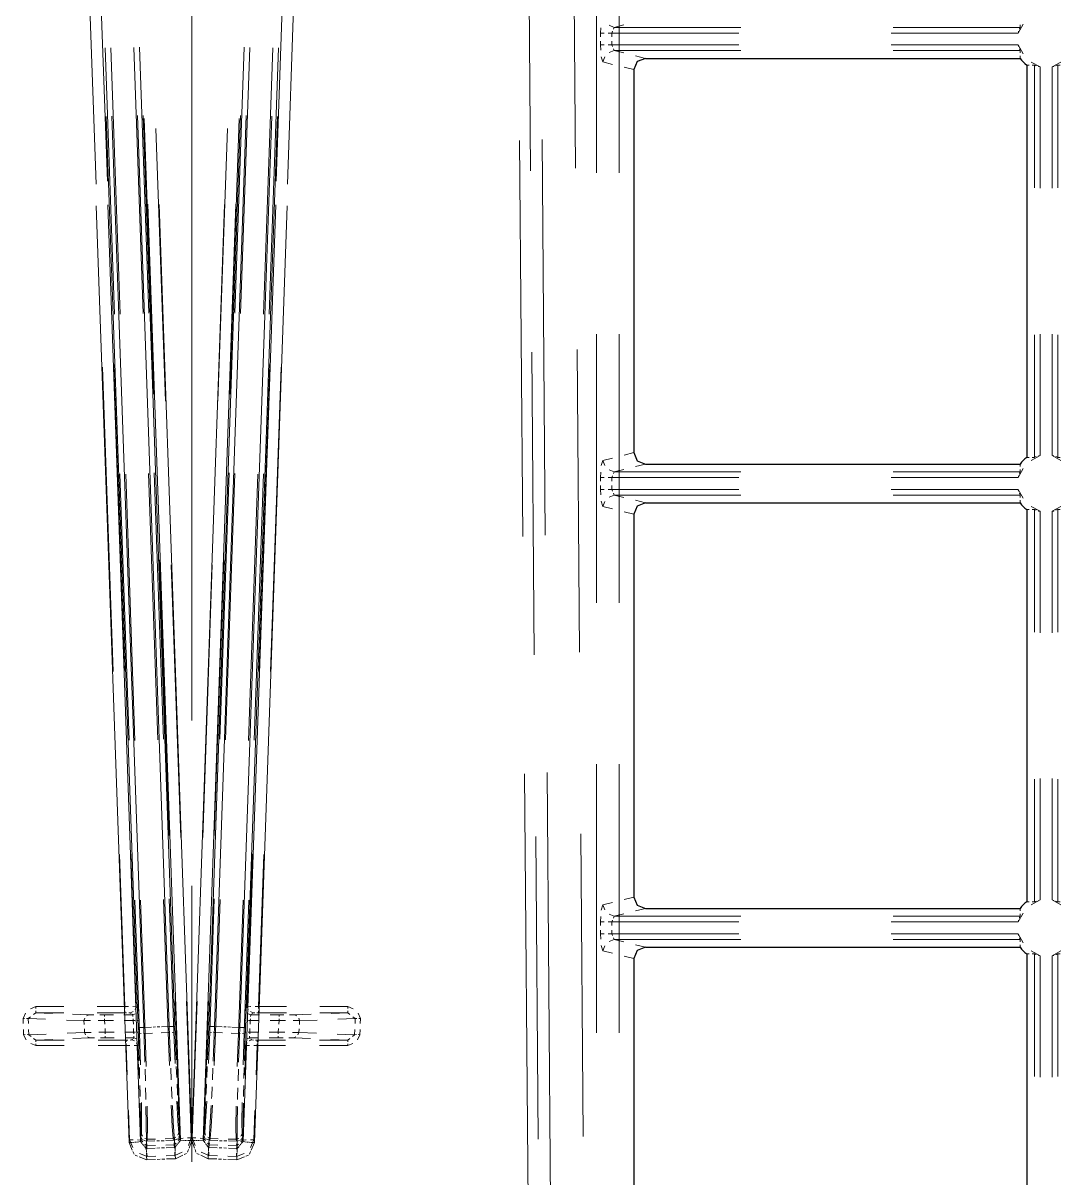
# Model space of a CAD drawing. Header units: millimetres. Extents: x 0 to 1989, y -338 to 950.
# Drawn here: x 546 to 637.1, y 236.6 to 338 of the extents above; entities that cross this region are included whole.
import ezdxf

# ---------------------------------------------------------------- set-up
doc = ezdxf.new("R2010")
doc.units = ezdxf.units.MM
doc.layers.add('DETAIL', color=8, linetype='Continuous')
doc.layers.add('FINE', color=9, linetype='Continuous')

msp = doc.modelspace()

# ---------------------------------------------------------------- linework, layer by layer
at = {"layer": 'DETAIL', "lineweight": 25}
for p, q in [((599.62, 333.89), (599.62, 300.28)), ((634.11, 334.29), (634.11, 299.87)), ((600.63, 299.28), (633.52, 299.28)), ((600.63, 295.88), (633.52, 295.88)), ((634.11, 295.29), (634.11, 260.87)), ((600.63, 256.88), (633.52, 256.88)), ((599.62, 255.89), (599.62, 222.28)), ((634.11, 256.29), (634.11, 221.87)), ((556.31, 240.3), (556.31, 239.83)), ((559.81, 239.95), (559.77, 240.42)), ((561.85, 240.42), (561.81, 239.95)), ((565.31, 239.83), (565.31, 240.3))]:
    msp.add_line(p, q, dxfattribs=at)
for points in [[(600.63, 334.88), (599.92, 334.59), (599.62, 333.89)], [(599.62, 300.28), (599.92, 299.57), (600.63, 299.28)], [(600.63, 295.88), (599.92, 295.59), (599.62, 294.89)], [(599.62, 294.89), (599.62, 261.28), (599.92, 260.57), (600.63, 260.28), (633.52, 260.28)], [(600.63, 256.88), (599.92, 256.59), (599.62, 255.89)]]:
    msp.add_lwpolyline(points, dxfattribs=at)
for points in [[(600.63, 334.88), (633.52, 334.88, 0.073428), (634.11, 334.29)], [(634.11, 299.87, 0.073616), (633.52, 299.28)], [(633.52, 295.88, 0.073428), (634.11, 295.29)], [(634.11, 260.87, 0.073451), (633.52, 260.28)], [(633.52, 256.88, 0.07352), (634.11, 256.29)]]:
    msp.add_lwpolyline(points, format="xyb", dxfattribs=at)
at = {"layer": 'FINE', "lineweight": 9}
for p, q in [((596.35, 324.83), (596.35, 466.29)), ((598.33, 466.29), (598.33, 324.83)), ((560.81, 422.07), (560.81, 276.79)), ((594.29, 351.8), (594.51, 325.25)), ((552.46, 350.94), (553.4, 324.11)), ((568.22, 324.11), (569.16, 350.94)), ((590.55, 325.02), (590.33, 351.58)), ((552.41, 323.83), (551.48, 350.56)), ((570.14, 350.56), (569.21, 323.83)), ((596.69, 337.1), (596.72, 337.57)), ((597.88, 337.6), (597.45, 337.78)), ((597.88, 337.6), (597.82, 337.44)), ((598.74, 337.81), (597.88, 337.6)), ((597.88, 337.6), (609.02, 337.6)), ((622.38, 337.6), (633.52, 337.6)), ((633.36, 337.1), (633.79, 337.88)), ((633.52, 337.81), (633.52, 337.6)), ((597, 337.1), (596.69, 337.1)), ((596.69, 336.78), (596.69, 337.1)), ((597.68, 337.1), (597.37, 337.1)), ((597.74, 337.26), (597.68, 337.1)), ((597.68, 337.1), (597.68, 336.78)), ((608.83, 337.1), (597.68, 337.1)), ((633.36, 337.1), (622.21, 337.1)), ((554.02, 312.43), (553.2, 335.8)), ((553.7, 335.79), (554.52, 312.42)), ((556.53, 312.48), (555.72, 335.84)), ((556.22, 335.87), (557.03, 312.51)), ((564.59, 312.51), (565.4, 335.87)), ((565.9, 335.84), (565.09, 312.48)), ((567.1, 312.42), (567.92, 335.79)), ((568.42, 335.8), (567.61, 312.43)), ((596.69, 336.06), (596.69, 336.39)), ((597, 336.06), (596.69, 336.06)), ((596.72, 335.59), (596.69, 336.06)), ((597.68, 336.06), (597.37, 336.06)), ((597.45, 335.38), (597.88, 335.56)), ((597.68, 336.39), (597.68, 336.06)), ((597.68, 336.06), (597.74, 335.91)), ((597.68, 336.06), (608.83, 336.06)), ((597.82, 335.72), (597.88, 335.56)), ((597.88, 335.56), (598.74, 335.35)), ((609.02, 335.56), (597.88, 335.56)), ((622.21, 336.06), (633.36, 336.06)), ((633.52, 335.56), (622.38, 335.56)), ((633.36, 336.06), (633.4, 335.91)), ((633.79, 335.28), (633.36, 336.06)), ((633.52, 335.35), (633.52, 335.56)), ((596.89, 334.57), (596.75, 335.02)), ((596.89, 334.57), (597.07, 335)), ((597.75, 334.35), (596.89, 334.57)), ((599.77, 335.1), (600.63, 334.88)), ((633.52, 334.88), (633.52, 335.1)), ((635.29, 334.14), (634.51, 334.56)), ((636.33, 334.14), (637.11, 334.56)), ((599.62, 333.89), (598.77, 334.1)), ((634.32, 334.29), (634.11, 334.29)), ((634.79, 334.29), (634.58, 334.29)), ((634.79, 323.53), (634.79, 334.29)), ((635.29, 334.14), (635.29, 323.48)), ((636.33, 334.14), (636.33, 323.48)), ((636.83, 323.53), (636.83, 334.29)), ((636.83, 334.29), (637.04, 334.29)), ((553.29, 329.79), (556.1, 249.81)), ((556.6, 249.85), (553.79, 329.82)), ((556.04, 329.88), (558.82, 249.93)), ((559.32, 249.92), (556.54, 329.87)), ((557.48, 305.41), (556.64, 329.61)), ((565.08, 329.87), (562.3, 249.92)), ((562.8, 249.93), (565.58, 329.88)), ((564.98, 329.61), (564.14, 305.41)), ((567.83, 329.82), (565.02, 249.85)), ((565.52, 249.81), (568.33, 329.79)), ((557.67, 328.73), (558.51, 304.8)), ((563.11, 304.8), (563.95, 328.73)), ((589.59, 327.66), (589.86, 292.93)), ((591.84, 293.04), (591.57, 327.77)), ((552.43, 321.93), (555.31, 239.74)), ((556.31, 239.83), (553.43, 322.03)), ((556.95, 322.09), (559.81, 239.95)), ((560.81, 239.93), (557.95, 322.07)), ((563.67, 322.07), (560.81, 239.93)), ((561.81, 239.95), (564.67, 322.09)), ((568.19, 322.03), (565.31, 239.83)), ((566.31, 239.74), (569.19, 321.93)), ((596.35, 287.11), (596.35, 310.68)), ((598.33, 310.68), (598.33, 287.11)), ((634.79, 299.87), (634.79, 310.63)), ((635.29, 310.69), (635.29, 300.03)), ((636.33, 310.69), (636.33, 300.03)), ((636.83, 299.87), (636.83, 310.63)), ((590.88, 282.53), (590.67, 309.09)), ((594.63, 309.32), (594.85, 282.76)), ((553.91, 281.07), (552.97, 307.79)), ((553.96, 308.01), (554.9, 281.17)), ((566.72, 281.17), (567.66, 308.01)), ((568.65, 307.79), (567.71, 281.07)), ((598.77, 300.06), (599.62, 300.28)), ((634.51, 299.6), (635.29, 300.03)), ((635.29, 300.03), (635.13, 299.99)), ((636.33, 300.03), (636.49, 299.99)), ((637.11, 299.6), (636.33, 300.03)), ((596.75, 299.14), (596.89, 299.6)), ((596.89, 299.6), (597.75, 299.81)), ((597.07, 299.16), (596.89, 299.6)), ((600.63, 299.28), (599.77, 299.07)), ((633.52, 299.28), (633.52, 299.07)), ((634.11, 299.87), (634.32, 299.87)), ((634.58, 299.87), (634.79, 299.87)), ((637.04, 299.87), (636.83, 299.87)), ((555.32, 275.04), (554.51, 298.41)), ((555.01, 298.4), (555.82, 275.03)), ((557.84, 275.09), (557.02, 298.46)), ((557.52, 298.5), (558.34, 275.13)), ((563.28, 275.13), (564.1, 298.5)), ((564.6, 298.46), (563.78, 275.09)), ((565.8, 275.03), (566.61, 298.4)), ((567.12, 298.41), (566.3, 275.04)), ((596.69, 298.1), (596.72, 298.57)), ((596.69, 298.1), (597, 298.1)), ((596.69, 297.78), (596.69, 298.1)), ((597.37, 298.1), (597.68, 298.1)), ((597.88, 298.6), (597.45, 298.78)), ((597.74, 298.26), (597.68, 298.1)), ((597.68, 298.1), (597.68, 297.78)), ((608.83, 298.1), (597.68, 298.1)), ((597.88, 298.6), (597.82, 298.44)), ((598.74, 298.81), (597.88, 298.6)), ((597.88, 298.6), (609.02, 298.6)), ((633.36, 298.1), (622.21, 298.1)), ((622.38, 298.6), (633.52, 298.6)), ((633.36, 298.1), (633.79, 298.88)), ((633.52, 298.81), (633.52, 298.6)), ((596.69, 297.06), (596.69, 297.39)), ((596.69, 297.06), (597, 297.06)), ((596.72, 296.59), (596.69, 297.06)), ((597.37, 297.06), (597.68, 297.06)), ((597.68, 297.39), (597.68, 297.06)), ((597.68, 297.06), (597.74, 296.91)), ((597.68, 297.06), (608.83, 297.06)), ((622.21, 297.06), (633.36, 297.06)), ((633.36, 297.06), (633.4, 296.91)), ((633.79, 296.28), (633.36, 297.06)), ((596.89, 295.57), (596.75, 296.02)), ((596.89, 295.57), (597.07, 296)), ((597.45, 296.38), (597.88, 296.56)), ((597.82, 296.72), (597.88, 296.56)), ((597.88, 296.56), (598.74, 296.35)), ((609.02, 296.56), (597.88, 296.56)), ((599.77, 296.1), (600.63, 295.88)), ((633.52, 296.56), (622.38, 296.56)), ((633.52, 296.35), (633.52, 296.56)), ((633.52, 295.88), (633.52, 296.1)), ((597.75, 295.35), (596.89, 295.57)), ((599.62, 294.89), (598.77, 295.1)), ((634.32, 295.29), (634.11, 295.29)), ((635.29, 295.14), (634.51, 295.56)), ((634.79, 295.29), (634.58, 295.29)), ((634.79, 284.53), (634.79, 295.29)), ((635.29, 295.14), (635.29, 284.48)), ((636.33, 295.14), (637.11, 295.56)), ((636.33, 295.14), (636.33, 284.48)), ((636.83, 284.53), (636.83, 295.29)), ((636.83, 295.29), (637.04, 295.29)), ((558.83, 266.7), (557.99, 290.89)), ((563.63, 290.89), (562.79, 266.7)), ((559.01, 290.44), (559.84, 266.5)), ((561.78, 266.5), (562.61, 290.44)), ((596.35, 249.38), (596.35, 272.96)), ((598.33, 272.96), (598.33, 249.38)), ((590.03, 272.09), (590.86, 167.9)), ((592.84, 168.02), (592.01, 272.2)), ((634.79, 260.87), (634.79, 271.63)), ((635.29, 271.69), (635.29, 261.03)), ((636.33, 271.69), (636.33, 261.03)), ((636.83, 260.87), (636.83, 271.63)), ((591.22, 240.05), (591.01, 266.6)), ((594.97, 266.83), (595.18, 240.27)), ((554.94, 251.67), (554.47, 265.03)), ((555.47, 265.07), (555.94, 251.65)), ((565.68, 251.65), (566.15, 265.07)), ((567.15, 265.03), (566.68, 251.67)), ((560.81, 262.26), (560.81, 238.04)), ((556.22, 249.33), (555.81, 261.02)), ((556.31, 261.01), (556.72, 249.32)), ((558.74, 249.39), (558.33, 261.07)), ((558.83, 261.12), (559.23, 249.44)), ((562.39, 249.44), (562.79, 261.12)), ((563.29, 261.07), (562.88, 249.39)), ((564.9, 249.32), (565.31, 261.01)), ((565.81, 261.02), (565.4, 249.33)), ((596.75, 260.14), (596.89, 260.6)), ((596.89, 260.6), (597.75, 260.81)), ((597.07, 260.16), (596.89, 260.6)), ((598.77, 261.06), (599.62, 261.28)), ((634.11, 260.87), (634.32, 260.87)), ((634.51, 260.6), (635.29, 261.03)), ((634.58, 260.87), (634.79, 260.87)), ((635.29, 261.03), (635.13, 260.99)), ((636.33, 261.03), (636.49, 260.99)), ((637.11, 260.6), (636.33, 261.03)), ((637.04, 260.87), (636.83, 260.87)), ((597.88, 259.6), (597.45, 259.78)), ((597.88, 259.6), (597.82, 259.44)), ((598.74, 259.81), (597.88, 259.6)), ((597.88, 259.6), (609.02, 259.6)), ((600.63, 260.28), (599.77, 260.07)), ((622.38, 259.6), (633.52, 259.6)), ((633.36, 259.1), (633.79, 259.88)), ((633.52, 260.28), (633.52, 260.07)), ((633.52, 259.81), (633.52, 259.6)), ((597, 259.1), (596.69, 259.1)), ((597.68, 259.1), (597.37, 259.1)), ((597.74, 259.26), (597.68, 259.1)), ((597.68, 259.1), (597.68, 258.78)), ((608.83, 259.1), (597.68, 259.1)), ((633.36, 259.1), (622.21, 259.1)), ((596.69, 258.06), (596.69, 258.39)), ((597, 258.06), (596.69, 258.06)), ((596.72, 257.59), (596.69, 258.06)), ((597.68, 258.06), (597.37, 258.06)), ((597.45, 257.38), (597.88, 257.56)), ((597.68, 258.06), (597.74, 257.91)), ((597.82, 257.72), (597.88, 257.56)), ((597.88, 257.56), (598.74, 257.35)), ((609.02, 257.56), (597.88, 257.56)), ((622.21, 258.06), (633.36, 258.06)), ((633.52, 257.56), (622.38, 257.56)), ((633.36, 258.06), (633.4, 257.91)), ((633.79, 257.28), (633.36, 258.06)), ((633.52, 257.35), (633.52, 257.56)), ((596.89, 256.57), (596.75, 257.02)), ((596.89, 256.57), (597.07, 257)), ((597.75, 256.35), (596.89, 256.57)), ((599.77, 257.1), (600.63, 256.88)), ((633.52, 256.88), (633.52, 257.1)), ((635.29, 256.14), (634.51, 256.56)), ((636.33, 256.14), (637.11, 256.56)), ((599.62, 255.89), (598.77, 256.1)), ((634.32, 256.29), (634.11, 256.29)), ((634.79, 256.29), (634.58, 256.29)), ((634.79, 245.53), (634.79, 256.29)), ((635.29, 256.14), (635.29, 245.48)), ((636.33, 256.14), (636.33, 245.48)), ((636.83, 256.29), (637.04, 256.29)), ((636.83, 245.53), (636.83, 256.29)), ((546.64, 251.48), (547.12, 251.67)), ((547.12, 251.5), (547.12, 251.67)), ((547.12, 251.67), (549.57, 251.67)), ((552.5, 251.67), (554.94, 251.67)), ((554.94, 251.5), (554.94, 251.67)), ((554.94, 251.67), (555.25, 251.67)), ((555.94, 251.65), (555.85, 251.42)), ((555.94, 251.65), (556, 251.59)), ((556.12, 251.47), (556.04, 251.24)), ((559.76, 240.08), (559.34, 252.18)), ((560.34, 252.14), (560.76, 240.17)), ((560.86, 240.17), (561.28, 252.14)), ((565.5, 251.47), (565.55, 251.52)), ((565.5, 251.47), (565.58, 251.24)), ((565.62, 251.59), (565.68, 251.65)), ((565.68, 251.65), (565.77, 251.42)), ((566.37, 251.67), (566.68, 251.67)), ((566.68, 251.67), (566.68, 251.5)), ((566.68, 251.67), (569.12, 251.67)), ((572.05, 251.67), (574.5, 251.67)), ((574.5, 251.67), (574.5, 251.5)), ((574.5, 251.67), (574.98, 251.48)), ((546, 250.62), (546.21, 251.1)), ((546.14, 250.62), (546, 250.62)), ((546.02, 250.18), (546, 250.62)), ((546.46, 250.62), (546.31, 250.62)), ((546.66, 250.78), (546.46, 250.62)), ((546.46, 250.62), (547.98, 250.56)), ((546.46, 250.62), (546.47, 250.18)), ((547.12, 251.14), (546.92, 250.98)), ((548.58, 251.08), (547.12, 251.14)), ((549.57, 251.14), (547.12, 251.14)), ((549.81, 250.49), (551.34, 250.44)), ((551.79, 250.96), (550.33, 251.02)), ((551.34, 250.44), (551.41, 250.66)), ((551.34, 250.44), (551.36, 250.11)), ((551.34, 250.44), (551.91, 250.44)), ((551.58, 250.86), (551.79, 250.96)), ((552.22, 250.96), (551.79, 250.96)), ((554.94, 251.14), (552.5, 251.14)), ((552.59, 250.44), (553.15, 250.45)), ((553.15, 250.95), (552.73, 250.95)), ((553.93, 250.95), (553.15, 250.95)), ((553.15, 250.45), (553.15, 250.61)), ((553.17, 250.13), (553.15, 250.45)), ((553.15, 250.45), (553.94, 250.45)), ((555.63, 250.95), (554.85, 250.95)), ((554.89, 250.45), (555.68, 250.45)), ((555.09, 251.14), (554.94, 251.14)), ((555.44, 251.13), (555.28, 251.13)), ((555.66, 251.23), (555.44, 251.13)), ((555.5, 251.07), (555.44, 251.13)), ((555.63, 250.95), (555.57, 251.01)), ((555.85, 251.04), (555.63, 250.95)), ((555.64, 250.79), (555.63, 250.95)), ((555.68, 250.45), (555.66, 250.61)), ((555.83, 250.45), (555.68, 250.45)), ((555.69, 250.13), (555.68, 250.45)), ((556.16, 250.78), (556.18, 250.47)), ((556.18, 250.47), (556.19, 250.15)), ((565.43, 250.15), (565.44, 250.47)), ((565.44, 250.47), (565.46, 250.78)), ((565.77, 251.04), (566, 250.95)), ((565.94, 250.45), (565.79, 250.45)), ((565.94, 250.45), (565.93, 250.13)), ((565.96, 250.61), (565.94, 250.45)), ((566.73, 250.45), (565.94, 250.45)), ((565.96, 251.23), (566.18, 251.13)), ((566, 250.95), (565.98, 250.79)), ((566.05, 251.01), (566, 250.95)), ((566, 250.95), (566.77, 250.95)), ((566.18, 251.13), (566.12, 251.07)), ((566.34, 251.13), (566.18, 251.13)), ((568.47, 250.45), (567.68, 250.45)), ((567.69, 250.95), (568.47, 250.95)), ((568.45, 250.13), (568.47, 250.45)), ((568.47, 250.95), (568.89, 250.95)), ((568.47, 250.45), (568.47, 250.61)), ((569.03, 250.44), (568.47, 250.45)), ((569.4, 250.96), (569.83, 250.96)), ((570.28, 250.44), (569.71, 250.44)), ((569.83, 250.96), (571.29, 251.02)), ((570.04, 250.86), (569.83, 250.96)), ((570.28, 250.44), (570.21, 250.66)), ((570.28, 250.44), (570.26, 250.11)), ((571.81, 250.49), (570.28, 250.44)), ((574.5, 251.14), (572.05, 251.14)), ((573.04, 251.08), (574.5, 251.14)), ((575.16, 250.62), (573.64, 250.56)), ((574.7, 250.98), (574.5, 251.14)), ((575.16, 250.62), (574.96, 250.78)), ((575.15, 250.18), (575.16, 250.62)), ((575.31, 250.62), (575.16, 250.62)), ((575.41, 251.1), (575.62, 250.62)), ((575.62, 250.62), (575.48, 250.62)), ((575.62, 250.62), (575.6, 250.18)), ((546.05, 249.2), (546.04, 249.65)), ((546.49, 249.65), (546.51, 249.2)), ((551.4, 249.39), (549.87, 249.33)), ((551.38, 249.72), (551.4, 249.39)), ((551.97, 249.41), (551.4, 249.39)), ((551.49, 249.19), (551.4, 249.39)), ((553.22, 249.43), (552.65, 249.42)), ((553.22, 249.28), (553.22, 249.43)), ((555.71, 249.43), (554.93, 249.43)), ((555.71, 249.43), (555.7, 249.75)), ((555.87, 249.44), (555.71, 249.43)), ((555.72, 249.28), (555.71, 249.43)), ((556.1, 249.81), (556.19, 246.9)), ((556.2, 249.77), (556.21, 249.45)), ((556.21, 249.45), (556.22, 249.14)), ((556.31, 246.57), (556.22, 249.33)), ((556.28, 249.84), (556.33, 249.84)), ((556.36, 249.84), (556.41, 249.84)), ((556.44, 249.85), (556.6, 249.85)), ((556.72, 249.32), (556.56, 249.32)), ((557.28, 249.88), (556.6, 249.85)), ((556.7, 246.79), (556.6, 249.85)), ((556.72, 249.32), (557.35, 249.34)), ((556.72, 249.32), (556.81, 246.42)), ((557.64, 249.89), (557.41, 249.88)), ((558, 249.9), (557.78, 249.9)), ((558.11, 249.37), (558.74, 249.39)), ((558.82, 249.93), (558.14, 249.91)), ((558.89, 249.4), (558.74, 249.39)), ((558.85, 246.49), (558.74, 249.39)), ((558.82, 249.93), (558.97, 249.94)), ((558.82, 249.93), (558.93, 246.87)), ((559, 249.94), (559.05, 249.94)), ((559.09, 249.94), (559.14, 249.94)), ((559.23, 249.44), (559.34, 246.68)), ((559.43, 247.01), (559.32, 249.92)), ((562.3, 249.92), (562.19, 247.01)), ((562.28, 246.68), (562.39, 249.44)), ((562.48, 249.94), (562.54, 249.94)), ((562.57, 249.94), (562.62, 249.94)), ((562.65, 249.94), (562.8, 249.93)), ((562.69, 246.87), (562.8, 249.93)), ((562.88, 249.39), (562.73, 249.4)), ((562.88, 249.39), (562.78, 246.49)), ((563.48, 249.91), (562.8, 249.93)), ((563.51, 249.37), (562.88, 249.39)), ((563.84, 249.9), (563.62, 249.9)), ((564.21, 249.88), (563.98, 249.89)), ((564.9, 249.32), (564.27, 249.34)), ((565.02, 249.85), (564.34, 249.88)), ((564.81, 246.42), (564.9, 249.32)), ((565.06, 249.32), (564.9, 249.32)), ((565.02, 249.85), (564.92, 246.79)), ((565.02, 249.85), (565.18, 249.85)), ((565.21, 249.84), (565.26, 249.84)), ((565.29, 249.84), (565.34, 249.84)), ((565.4, 249.33), (565.31, 246.57)), ((565.4, 249.14), (565.41, 249.45)), ((565.41, 249.45), (565.42, 249.77)), ((565.43, 246.9), (565.52, 249.81)), ((565.91, 249.43), (565.75, 249.44)), ((565.91, 249.43), (565.9, 249.28)), ((565.92, 249.75), (565.91, 249.43)), ((565.91, 249.43), (566.69, 249.43)), ((567.62, 249.43), (568.4, 249.43)), ((568.4, 249.43), (568.42, 249.75)), ((568.4, 249.28), (568.4, 249.43)), ((568.4, 249.43), (568.97, 249.42)), ((569.65, 249.41), (570.22, 249.39)), ((570.13, 249.19), (570.22, 249.39)), ((570.24, 249.72), (570.22, 249.39)), ((570.22, 249.39), (571.75, 249.33)), ((575.11, 249.2), (575.13, 249.65)), ((575.58, 249.65), (575.57, 249.2)), ((546.2, 249.21), (546.05, 249.2)), ((546.26, 248.77), (546.05, 249.2)), ((546.51, 249.2), (546.37, 249.21)), ((548.04, 249.26), (546.51, 249.2)), ((546.51, 249.2), (546.7, 249.06)), ((547.12, 248.27), (546.67, 248.43)), ((546.93, 248.88), (547.12, 248.74)), ((547.12, 248.74), (548.6, 248.79)), ((547.12, 248.74), (549.6, 248.74)), ((547.12, 248.41), (547.12, 248.27)), ((549.6, 248.27), (547.12, 248.27)), ((551.86, 248.92), (552.28, 248.92)), ((552.58, 248.74), (555.06, 248.74)), ((555.06, 248.27), (552.58, 248.27)), ((552.79, 248.93), (553.22, 248.93)), ((553.22, 248.93), (554, 248.93)), ((554.95, 248.93), (555.73, 248.93)), ((555.06, 248.74), (555.21, 248.74)), ((555.06, 248.41), (555.06, 248.27)), ((555.37, 248.27), (555.06, 248.27)), ((555.15, 245.68), (555.06, 248.27)), ((555.4, 248.74), (555.56, 248.75)), ((555.56, 248.75), (555.61, 248.81)), ((555.77, 248.66), (555.56, 248.75)), ((555.68, 248.87), (555.73, 248.93)), ((555.73, 248.93), (555.73, 249.09)), ((555.95, 248.84), (555.73, 248.93)), ((556.06, 248.27), (555.96, 248.48)), ((556.23, 248.45), (556.14, 248.66)), ((556.23, 248.45), (556.18, 248.39)), ((565.48, 248.66), (565.39, 248.45)), ((565.66, 248.48), (565.57, 248.27)), ((565.89, 248.93), (565.67, 248.84)), ((566.06, 248.75), (565.85, 248.66)), ((566.67, 248.93), (565.89, 248.93)), ((566.01, 248.81), (566.06, 248.75)), ((566.06, 248.75), (566.22, 248.74)), ((566.56, 248.27), (566.25, 248.27)), ((566.41, 248.74), (566.56, 248.74)), ((566.56, 248.74), (569.04, 248.74)), ((566.56, 248.41), (566.56, 248.27)), ((568.4, 248.93), (567.62, 248.93)), ((568.83, 248.93), (568.4, 248.93)), ((569.76, 248.92), (569.34, 248.92)), ((569.76, 248.92), (569.96, 249.01)), ((571.24, 248.86), (569.76, 248.92)), ((572.02, 248.74), (574.5, 248.74)), ((574.5, 248.27), (572.02, 248.27)), ((574.5, 248.74), (573.02, 248.79)), ((573.58, 249.26), (575.11, 249.2)), ((574.5, 248.74), (574.69, 248.88)), ((574.95, 248.43), (574.5, 248.27)), ((574.5, 248.41), (574.5, 248.27)), ((574.92, 249.06), (575.11, 249.2)), ((575.26, 249.21), (575.11, 249.2)), ((575.57, 249.2), (575.36, 248.77)), ((575.57, 249.2), (575.42, 249.21)), ((556.21, 246.32), (556.23, 245.35)), ((558.96, 246.26), (559, 245.24)), ((559.5, 245.46), (559.45, 246.43)), ((562.17, 246.43), (562.12, 245.46)), ((562.62, 245.24), (562.66, 246.26)), ((565.39, 245.35), (565.41, 246.32)), ((556.74, 245.16), (556.71, 246.18)), ((564.91, 246.18), (564.88, 245.16)), ((555.35, 239.98), (555.26, 242.57)), ((556.26, 242.56), (556.35, 239.96)), ((565.27, 239.96), (565.37, 242.56)), ((566.36, 242.57), (566.27, 239.98)), ((556.31, 240.3), (556.41, 240.1)), ((556.38, 240.34), (556.39, 240.51)), ((556.49, 240.29), (556.39, 240.51)), ((559.41, 240.21), (559.19, 240.11)), ((559.68, 240.62), (559.59, 240.4)), ((559.64, 240.1), (559.67, 240.17)), ((559.68, 240.62), (559.7, 240.45)), ((559.68, 240.21), (559.77, 240.42)), ((559.73, 240.25), (559.76, 240.08)), ((560.45, 240.15), (560.76, 240.17)), ((560.76, 240.17), (560.51, 239.49)), ((561.17, 240.15), (560.86, 240.17)), ((561.11, 239.49), (560.86, 240.17)), ((561.85, 240.42), (561.94, 240.21)), ((561.92, 240.45), (561.95, 240.62)), ((562.03, 240.4), (561.95, 240.62)), ((561.95, 240.17), (561.98, 240.1)), ((562.43, 240.11), (562.21, 240.21)), ((565.23, 240.51), (565.13, 240.29)), ((565.21, 240.1), (565.31, 240.3)), ((565.23, 240.51), (565.24, 240.34)), ((555.31, 239.74), (555.62, 239.76)), ((555.31, 239.74), (555.59, 239.08)), ((555.66, 239.98), (555.35, 239.98)), ((555.64, 239.32), (555.35, 239.98)), ((555.68, 239.76), (555.78, 239.77)), ((555.84, 239.77), (555.94, 239.77)), ((556.46, 239.65), (556.31, 239.83)), ((556.35, 239.96), (556.36, 240.13)), ((556.35, 239.96), (556.51, 239.8)), ((556.43, 240.06), (556.47, 239.99)), ((556.5, 239.97), (556.57, 239.94)), ((556.55, 239.55), (556.5, 239.61)), ((556.63, 239.45), (556.58, 239.51)), ((556.62, 239.92), (556.83, 239.85)), ((556.82, 239.23), (556.66, 239.41)), ((556.91, 240.03), (556.69, 240.11)), ((556.7, 239.61), (556.86, 239.45)), ((556.82, 239.46), (556.83, 239.52)), ((556.82, 239.23), (556.82, 239.42)), ((557.59, 239.26), (556.82, 239.23)), ((556.83, 238.92), (556.82, 239.23)), ((556.83, 239.85), (557.58, 239.88)), ((556.83, 239.66), (556.83, 239.85)), ((556.83, 239.56), (556.83, 239.62)), ((556.88, 239.63), (556.86, 239.45)), ((556.86, 239.45), (557.62, 239.47)), ((556.86, 239.45), (556.87, 239.15)), ((556.91, 240.03), (556.9, 239.85)), ((557.62, 240.05), (556.91, 240.03)), ((557.73, 239.88), (557.98, 239.89)), ((558, 239.27), (557.75, 239.26)), ((558.13, 239.9), (558.38, 239.9)), ((558.41, 239.29), (558.16, 239.28)), ((559.19, 240.11), (558.48, 240.08)), ((558.53, 239.91), (559.29, 239.94)), ((558.53, 239.5), (559.28, 239.53)), ((559.34, 239.32), (558.57, 239.29)), ((559.22, 239.93), (559.19, 240.11)), ((559.28, 239.53), (559.26, 239.71)), ((559.28, 239.53), (559.43, 239.7)), ((559.28, 239.53), (559.3, 239.24)), ((559.29, 239.94), (559.49, 240.03)), ((559.29, 239.94), (559.3, 239.75)), ((559.31, 239.71), (559.31, 239.65)), ((559.31, 239.61), (559.32, 239.55)), ((559.32, 239.51), (559.34, 239.32)), ((559.48, 239.51), (559.34, 239.32)), ((559.35, 239.01), (559.34, 239.32)), ((559.56, 239.61), (559.51, 239.55)), ((559.54, 240.05), (559.61, 240.08)), ((559.64, 239.72), (559.59, 239.65)), ((559.61, 239.91), (559.76, 240.08)), ((559.81, 239.95), (559.67, 239.76)), ((560.28, 239.92), (560.18, 239.92)), ((560.44, 239.92), (560.34, 239.92)), ((560.81, 239.93), (560.5, 239.93)), ((560.57, 239.26), (560.81, 239.93)), ((560.81, 239.93), (561.12, 239.93)), ((560.81, 239.93), (561.05, 239.26)), ((561.18, 239.92), (561.28, 239.92)), ((561.34, 239.92), (561.45, 239.92)), ((561.96, 239.76), (561.81, 239.95)), ((561.86, 240.08), (562.01, 239.91)), ((562.03, 239.65), (561.98, 239.72)), ((562.02, 240.08), (562.08, 240.05)), ((562.11, 239.55), (562.06, 239.61)), ((562.13, 240.03), (562.33, 239.94)), ((562.28, 239.32), (562.14, 239.51)), ((562.19, 239.7), (562.34, 239.53)), ((562.27, 239.01), (562.28, 239.32)), ((562.28, 239.32), (562.3, 239.51)), ((563.05, 239.29), (562.28, 239.32)), ((562.3, 239.55), (562.31, 239.61)), ((562.31, 239.65), (562.31, 239.71)), ((562.32, 239.75), (562.33, 239.94)), ((562.34, 239.53), (562.32, 239.24)), ((562.33, 239.94), (563.09, 239.91)), ((562.43, 240.11), (562.4, 239.93)), ((562.43, 240.11), (563.14, 240.08)), ((563.46, 239.28), (563.21, 239.29)), ((563.24, 239.9), (563.49, 239.9)), ((563.87, 239.26), (563.62, 239.27)), ((563.64, 239.89), (563.89, 239.88)), ((564, 240.05), (564.71, 240.03)), ((564.8, 239.23), (564.03, 239.26)), ((564.04, 239.88), (564.79, 239.85)), ((564.93, 240.11), (564.71, 240.03)), ((564.73, 239.85), (564.71, 240.03)), ((564.76, 239.45), (564.75, 239.15)), ((564.76, 239.45), (564.92, 239.61)), ((564.79, 239.85), (565, 239.92)), ((564.79, 239.85), (564.79, 239.66)), ((564.79, 239.62), (564.79, 239.56)), ((564.79, 239.52), (564.8, 239.46)), ((564.79, 238.92), (564.8, 239.23)), ((564.8, 239.42), (564.8, 239.23)), ((564.96, 239.41), (564.8, 239.23)), ((565.04, 239.51), (564.99, 239.45)), ((565.05, 239.94), (565.12, 239.97)), ((565.12, 239.61), (565.07, 239.55)), ((565.11, 239.8), (565.27, 239.96)), ((565.15, 239.99), (565.19, 240.06)), ((565.31, 239.83), (565.16, 239.65)), ((565.26, 240.13), (565.27, 239.96)), ((565.78, 239.77), (565.68, 239.77)), ((565.94, 239.76), (565.84, 239.77)), ((565.96, 239.98), (566.27, 239.98)), ((566.27, 239.98), (565.98, 239.32)), ((566.31, 239.74), (566.01, 239.76)), ((566.03, 239.08), (566.31, 239.74)), ((555.65, 238.95), (555.75, 238.73)), ((555.83, 238.63), (556.06, 238.55)), ((556.19, 238.49), (556.86, 238.23)), ((556.89, 238.51), (556.22, 238.77)), ((556.84, 238.6), (556.84, 238.7)), ((556.86, 238.23), (556.84, 238.54)), ((556.86, 238.23), (557.63, 238.26)), ((556.88, 238.8), (556.89, 238.51)), ((557.65, 238.54), (556.89, 238.51)), ((557.78, 238.27), (558.04, 238.28)), ((558.19, 238.28), (558.45, 238.29)), ((559.32, 238.6), (558.56, 238.57)), ((558.6, 238.3), (559.37, 238.32)), ((559.31, 238.89), (559.32, 238.6)), ((559.97, 238.9), (559.32, 238.6)), ((559.36, 238.69), (559.36, 238.79)), ((559.37, 238.32), (559.36, 238.63)), ((559.37, 238.32), (560.02, 238.63)), ((560.15, 238.69), (560.36, 238.79)), ((560.44, 238.9), (560.52, 239.12)), ((561.1, 239.12), (561.18, 238.9)), ((561.26, 238.79), (561.47, 238.69)), ((561.6, 238.63), (562.25, 238.32)), ((562.3, 238.6), (561.65, 238.9)), ((562.25, 238.32), (562.26, 238.63)), ((562.25, 238.32), (563.02, 238.3)), ((562.26, 238.69), (562.26, 238.79)), ((562.31, 238.89), (562.3, 238.6)), ((563.06, 238.57), (562.3, 238.6)), ((563.17, 238.29), (563.43, 238.28)), ((563.58, 238.28), (563.84, 238.27)), ((564.73, 238.51), (563.97, 238.54)), ((563.99, 238.26), (564.77, 238.23)), ((564.74, 238.8), (564.73, 238.51)), ((565.4, 238.77), (564.73, 238.51)), ((564.77, 238.23), (564.78, 238.54)), ((564.77, 238.23), (565.43, 238.49)), ((564.78, 238.6), (564.78, 238.7)), ((565.56, 238.55), (565.79, 238.63)), ((565.87, 238.73), (565.97, 238.95))]:
    msp.add_line(p, q, dxfattribs=at)
for points in [[(633.52, 337.6), (633.51, 337.57), (633.48, 337.49), (633.46, 337.44)], [(633.4, 337.26), (633.39, 337.22), (633.36, 337.1)], [(633.46, 335.72), (633.49, 335.63), (633.52, 335.57), (633.52, 335.56)], [(634.79, 334.29), (634.82, 334.28), (634.9, 334.25), (634.95, 334.23)], [(635.13, 334.18), (635.17, 334.16), (635.29, 334.14)], [(636.49, 334.18), (636.45, 334.16), (636.33, 334.14)], [(636.83, 334.29), (636.8, 334.28), (636.72, 334.25), (636.67, 334.23)], [(634.95, 299.93), (634.86, 299.9), (634.8, 299.88), (634.79, 299.87)], [(636.67, 299.93), (636.76, 299.9), (636.82, 299.88), (636.83, 299.87)], [(633.4, 298.26), (633.39, 298.22), (633.36, 298.1)], [(633.52, 298.6), (633.51, 298.57), (633.48, 298.49), (633.46, 298.44)], [(633.46, 296.72), (633.49, 296.63), (633.52, 296.57), (633.52, 296.56)], [(634.79, 295.29), (634.82, 295.28), (634.9, 295.25), (634.95, 295.23)], [(635.13, 295.18), (635.17, 295.16), (635.29, 295.14)], [(636.49, 295.18), (636.45, 295.16), (636.33, 295.14)], [(636.83, 295.29), (636.8, 295.28), (636.72, 295.25), (636.67, 295.23)], [(634.95, 260.93), (634.86, 260.9), (634.8, 260.88), (634.79, 260.87)], [(636.67, 260.93), (636.76, 260.9), (636.82, 260.88), (636.83, 260.87)], [(596.69, 258.78), (596.69, 259.1), (596.72, 259.57)], [(633.52, 259.6), (633.51, 259.57), (633.48, 259.49), (633.46, 259.44)], [(633.4, 259.26), (633.39, 259.22), (633.36, 259.1)], [(597.68, 258.39), (597.68, 258.06), (608.83, 258.06)], [(633.46, 257.72), (633.49, 257.63), (633.52, 257.57), (633.52, 257.56)], [(634.79, 256.29), (634.82, 256.28), (634.9, 256.25), (634.95, 256.23)], [(635.13, 256.18), (635.17, 256.16), (635.29, 256.14)], [(636.49, 256.18), (636.45, 256.16), (636.33, 256.14)], [(636.83, 256.29), (636.8, 256.28), (636.72, 256.25), (636.67, 256.23)], [(555.63, 251.67), (555.64, 251.67), (555.94, 251.65)], [(556.07, 251.52), (556.12, 251.47), (556.15, 251.17), (556.15, 251.15)], [(562.28, 252.18), (561.86, 240.08), (561.89, 240.25)], [(565.47, 251.15), (565.47, 251.17), (565.5, 251.47)], [(565.68, 251.65), (565.98, 251.67), (566, 251.67)], [(547.12, 251.14), (547.12, 251.3), (547.12, 251.3)], [(553.15, 250.79), (553.15, 250.8), (553.15, 250.95)], [(554.94, 251.14), (554.94, 251.3), (554.94, 251.3)], [(556.18, 250.47), (556.03, 250.46), (556.02, 250.46)], [(565.6, 250.46), (565.59, 250.46), (565.44, 250.47)], [(569.12, 251.14), (566.68, 251.14), (566.53, 251.14)], [(566.68, 251.3), (566.68, 251.3), (566.68, 251.14)], [(568.47, 250.79), (568.47, 250.8), (568.47, 250.95)], [(574.5, 251.3), (574.5, 251.3), (574.5, 251.14)], [(554, 249.43), (553.22, 249.43), (553.2, 249.75)], [(556.21, 249.45), (556.07, 249.44), (556.06, 249.44)], [(556.1, 249.81), (556.25, 249.83), (556.25, 249.83)], [(556.38, 249.32), (556.37, 249.32), (556.22, 249.33)], [(559.23, 249.44), (559.09, 249.41), (559.08, 249.41)], [(559.17, 249.94), (559.17, 249.94), (559.32, 249.92)], [(562.3, 249.92), (562.45, 249.94), (562.45, 249.94)], [(562.54, 249.41), (562.53, 249.41), (562.39, 249.44)], [(565.4, 249.33), (565.25, 249.32), (565.25, 249.32)], [(565.37, 249.83), (565.37, 249.83), (565.52, 249.81)], [(565.56, 249.44), (565.56, 249.44), (565.41, 249.45)], [(547.12, 248.74), (547.12, 248.6), (547.12, 248.59)], [(550.38, 248.86), (551.86, 248.92), (551.66, 249.01)], [(553.22, 248.93), (553.22, 249.08), (553.22, 249.09)], [(555.06, 248.74), (555.06, 248.6), (555.06, 248.59)], [(556.06, 248.27), (555.76, 248.27), (555.74, 248.27)], [(556.11, 248.32), (556.06, 248.27), (556.15, 245.67)], [(556.23, 248.76), (556.23, 248.75), (556.23, 248.45)], [(565.44, 248.39), (565.39, 248.45), (565.39, 248.75), (565.39, 248.76)], [(565.47, 245.67), (565.57, 248.27), (565.51, 248.32)], [(565.88, 248.27), (565.86, 248.27), (565.57, 248.27)], [(565.89, 249.09), (565.89, 248.93), (565.94, 248.87)], [(569.04, 248.27), (566.56, 248.27), (566.47, 245.68)], [(566.56, 248.74), (566.56, 248.6), (566.56, 248.59)], [(568.4, 248.93), (568.4, 249.08), (568.4, 249.09)], [(574.5, 248.74), (574.5, 248.6), (574.5, 248.59)], [(556.25, 244.76), (556.27, 244.02), (556.27, 243.79)], [(556.78, 243.53), (556.78, 243.76), (556.76, 244.55)], [(559.03, 244.63), (559.06, 243.85), (559.08, 243.61)], [(559.57, 243.91), (559.55, 244.14), (559.52, 244.88)], [(562.1, 244.88), (562.07, 244.14), (562.05, 243.91)], [(562.54, 243.61), (562.56, 243.85), (562.59, 244.63)], [(564.86, 244.55), (564.84, 243.76), (564.84, 243.53)], [(565.35, 243.79), (565.35, 244.02), (565.37, 244.76)], [(556.28, 243.21), (556.31, 241.78), (556.31, 240.3)], [(556.39, 240.51), (556.41, 241.5), (556.39, 243.26)], [(559.49, 243.37), (559.59, 241.61), (559.68, 240.62)], [(559.77, 240.42), (559.67, 241.9), (559.6, 243.33)], [(562.02, 243.33), (561.95, 241.9), (561.85, 240.42)], [(561.95, 240.62), (562.03, 241.61), (562.13, 243.37)], [(565.23, 243.26), (565.21, 241.5), (565.23, 240.51)], [(565.31, 240.3), (565.31, 241.78), (565.34, 243.21)], [(556.83, 239.85), (556.82, 241.41), (556.79, 242.91)], [(556.9, 242.93), (556.93, 241.07), (556.91, 240.03)], [(559.19, 240.11), (559.1, 241.15), (559, 243.01)], [(559.11, 243), (559.18, 241.49), (559.29, 239.94)], [(562.33, 239.94), (562.44, 241.49), (562.51, 243)], [(562.62, 243.01), (562.52, 241.15), (562.43, 240.11)], [(564.71, 240.03), (564.69, 241.07), (564.72, 242.93)], [(564.83, 242.91), (564.8, 241.41), (564.79, 239.85)], [(556, 239.78), (556.01, 239.78), (556.31, 239.83)], [(556.35, 239.96), (556.05, 239.99), (556.04, 239.99)], [(559.76, 240.08), (560.06, 240.13), (560.07, 240.13)], [(560.11, 239.92), (560.11, 239.92), (559.81, 239.95)], [(561.51, 239.92), (561.51, 239.92), (561.81, 239.95)], [(561.86, 240.08), (561.56, 240.13), (561.55, 240.13)], [(562.36, 239.71), (562.34, 239.53), (563.09, 239.5)], [(564, 239.47), (564.76, 239.45), (564.74, 239.63)], [(565.27, 239.96), (565.57, 239.99), (565.59, 239.99)], [(565.62, 239.78), (565.61, 239.78), (565.31, 239.83)], [(556.84, 238.76), (556.83, 238.84), (556.83, 238.86)], [(559.35, 238.85), (559.35, 238.93), (559.35, 238.95)], [(562.27, 238.85), (562.27, 238.93), (562.27, 238.95)], [(564.78, 238.76), (564.79, 238.84), (564.79, 238.86)]]:
    msp.add_lwpolyline(points, dxfattribs=at)

doc.saveas('drawing.dxf')
